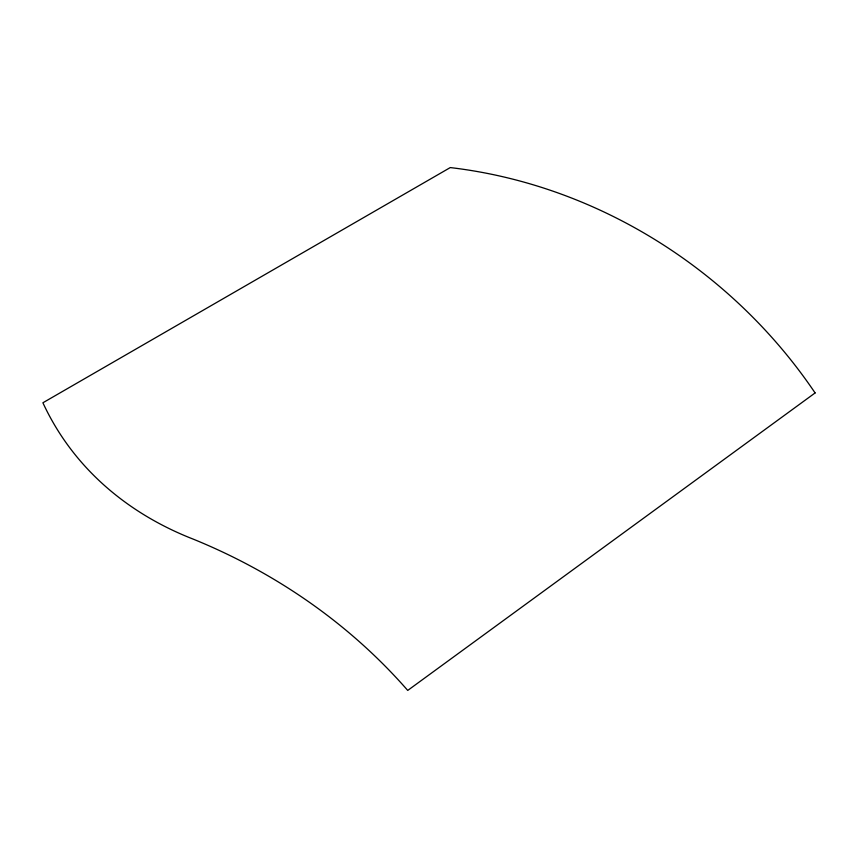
<?xml version="1.0" encoding="UTF-8"?>
<svg xmlns="http://www.w3.org/2000/svg" width="858" height="858" viewBox="0 0 858 858"><rect width="100%" height="100%" fill="white"/><g stroke="black" fill="none" stroke-linecap="round" stroke-linejoin="round"><path stroke-width="1.29" d="M815.1 392.943L407.732 690.422C349.474 623.669 275.193 572.533 193.318 539.167C127.467 513.481 72.941 467.674 42.9 402.777L450.268 167.578C597.533 184.878 732.453 270.463 815.1 392.943"/></g></svg>
